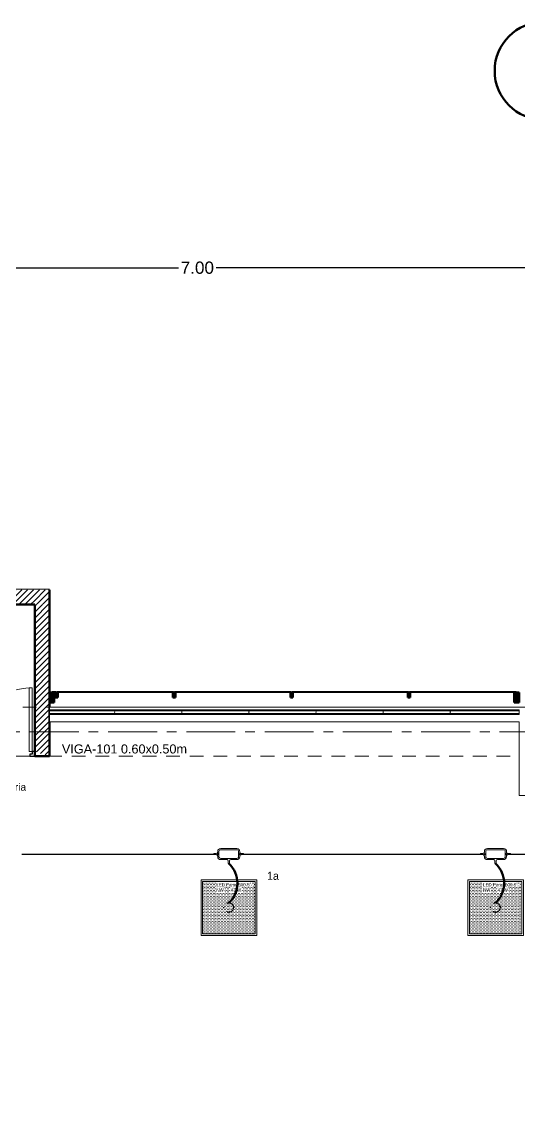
# Model space of a CAD drawing. Header units: inches. Extents: x -38 to 5698, y -33 to 92.
# Drawn here: x 195.99 to 201.07, y 35.72 to 46.9 of the extents above; entities that cross this region are included whole.
import ezdxf
from ezdxf.lldxf.tags import DXFTag

# ---------------------------------------------------------------- set-up
doc = ezdxf.new("R2010")
doc.units = ezdxf.units.IN
doc.header["$MEASUREMENT"] = 0
doc.set_wipeout_variables(frame=1)
doc.header["$PDMODE"] = 1
for name, pattern in [('CONTINUA', [0]), ('DASHED', [0.75, 0.5, -0.25]), ('Hidden Line', [0.195611, 0.141111, -0.0545]), ('HIDDEN2', [0.1875, 0.125, -0.0625]), ('Punto & Raya', [0.65, 0.5, -0.075, 0, -0.075]), ('Rayas', [0.282222, 0.141111, -0.141111]), ('Wipeout_Contour', [1, 0, -1])]:
    doc.linetypes.add(name, pattern=pattern)
for name, color, linetype, lineweight in [('00_IE_Luminarias', 6, 'Continuous', 30), ('ALUMBRADO_CONDUIT', 30, 'CONDUIT1', 30), ('Bancas', 1, 'Continuous', 13), ('CABLEADO EXT.', 3, 'PVCSUBT', 30), ('Luminarias', 5, 'Continuous', 20), ('Simb_Alumbrado', 140, 'CONTINUA', 30)]:
    doc.layers.add(name, color=color, linetype=linetype, lineweight=lineweight)
for name, color, linetype in [('02 _ ARQ _ ALB _ Cotas Ejes', 7, 'Continuous'), ('02 _ ARQ _ ALB _ Ejes Generales', 7, 'Continuous'), ('02 _ ARQ _ ZON _ Espacio.3D', 7, 'Continuous'), ('08 _ STR _ EXT _ 07 Losa Aligerada', 7, 'Continuous'), ('08 _ STR _ EXT _ 09 Vigas', 7, 'Continuous'), ('Acabado - Muros', 7, 'Continuous'), ('Estructura - 04 MURO', 7, 'Continuous'), ('Interior - Escaleras & Barandillas', 7, 'Continuous'), ('Notas - Etiquetas', 251, 'Continuous')]:
    doc.layers.add(name, color=color, linetype=linetype)
doc.styles.add('Estilo_Generado_4', font='swisse.ttf')
doc.styles.add('{18b73a54-fa43-428c-adcb-c1c7bbdf2c84}', font='Simplex.shx')
tags = doc.linetypes.add('CONDUIT1', pattern='A,1,-0.19772,["con",{18b73a54-fa43-428c-adcb-c1c7bbdf2c84},S=0.2,R=0,X=0,Y=-0.065594],-0.593642', length=1.791362).pattern_tags.tags
tags[6] = DXFTag(74, 10)
tags = doc.linetypes.add('PVCSUBT', pattern='A,0.6,-0.3,0.6,-0.075691,["PVC",Standard,S=0.2,R=0,X=0,Y=-0.093724],-0.621005', length=2.196696).pattern_tags.tags
tags[10] = DXFTag(74, 10)
doc.dimstyles.new('Estilo_Generado__7', dxfattribs={"dimtxt": 0.125, "dimasz": 0.095, "dimexe": 0.18, "dimexo": 0.0625, "dimgap": 0, "dimtad": 0, "dimtih": 1, "dimtoh": 1, "dimzin": 0, "dimdsep": 46, "dimtxsty": 'Estilo_Generado_4', "dimblk": 'ARROWHEAD_6', "dimblk1": 'ARROWHEAD_6', "dimblk2": 'ARROWHEAD_6', "dimcen": 0.09, "dimse1": 1, "dimse2": 1, "dimclrd": 144, "dimclre": 144, "dimclrt": 7, "dimadec": 0, "dimazin": 0, "dimtfac": 1, "dimtdec": 4, "dimtmove": 0, "dimatfit": 3, "dimfxl": 1, "dimtolj": 1, "dimtzin": 0, "dimarcsym": 0})
pattern_1 = [(45, (185.000023, 3e-09), (-0.03005204, 0.03005204), [])]

# ---------------------------------------------------------------- blocks, each defined once
blk = doc.blocks.new('ARROWHEAD_6')
at = {"color": 0, "linetype": 'Continuous', "lineweight": 0}
for p, q in [((0, 0), (-1, 0)), ((-0.5, -0.5), (0.5, 0.5))]:
    blk.add_line(p, q, dxfattribs=at)
blk = doc.blocks.new('*D156', base_point=(1608.118, 0))
at = {"layer": '02 _ ARQ _ ALB _ Cotas Ejes', "color": 144, "linetype": 'Continuous', "lineweight": -2, "transparency": 16777216}
for p, q in [((194.415, 44.389), (197.589, 44.389)), ((201.225, 44.389), (197.976, 44.389))]:
    blk.add_line(p, q, dxfattribs=at)
at = {"layer": 'Defpoints', "color": 0, "linetype": 'Continuous', "lineweight": 40, "transparency": 16777216}
for p in [(201.32, 44.389), (194.32, 43.886), (201.32, 43.886)]:
    blk.add_point(p, dxfattribs=at)
at = {"layer": '02 _ ARQ _ ALB _ Cotas Ejes', "color": 144, "linetype": 'Continuous', "lineweight": -2, "transparency": 16777216, "xscale": 0.095, "yscale": 0.095, "zscale": 0.095, "rotation": 180}
blk.add_blockref('ARROWHEAD_6', (194.32, 44.389), dxfattribs=at)
at = {"layer": '02 _ ARQ _ ALB _ Cotas Ejes', "color": 144, "linetype": 'Continuous', "lineweight": -2, "transparency": 16777216, "xscale": 0.095, "yscale": 0.095, "zscale": 0.095}
blk.add_blockref('ARROWHEAD_6', (201.32, 44.389), dxfattribs=at)
at = {"layer": '02 _ ARQ _ ALB _ Cotas Ejes', "color": 7, "linetype": 'Continuous', "lineweight": 13, "transparency": 16777216, "insert": (197.782, 44.389), "char_height": 0.125, "attachment_point": 5, "style": 'Estilo_Generado_4'}
blk.add_mtext('\\A1;7.00', dxfattribs=at)
blk = doc.blocks.new('*U270')
at = {"layer": 'Luminarias', "linetype": 'DASHED', "lineweight": 0, "ltscale": 0.05}
blk.add_lwpolyline([(0, -0.005), (0, 0.005)], dxfattribs=at)
blk = doc.blocks.new('*U271')
at = {"color": 0, "linetype": 'ByBlock', "lineweight": -2, "transparency": 16777216}
for p, rotation in [((-0.05, 0), 90), ((0, -0.05), 180), ((0.05, 0), 269.9999999999999)]:
    blk.add_blockref('*U270', p, dxfattribs=dict(at, rotation=rotation))
blk.add_blockref('*U270', (0, 0.05), dxfattribs=at)
blk = doc.blocks.new('PANEL LED 50W')
at = {"layer": 'Luminarias'}
h = blk.add_hatch(dxfattribs=at)
h.set_pattern_fill('DOTS', color=4, scale=0.009097)
h.set_pattern_definition([(0, (0, -2e-14), (0.0072206, 0.01444116), [0, -0.01444116])])
h.paths.add_polyline_path([(-0.257, -0.257), (0.257, -0.257), (0.257, 0.257), (-0.257, 0.257)])
h.paths.add_polyline_path([(-0.13, 0.097), (0.185, 0.097), (0.185, 0.247), (-0.13, 0.247)], flags=24)
at = {"layer": 'Luminarias', "color": 4, "lineweight": 0}
for points in [[(-0.273, 0.273), (0.273, 0.273), (0.273, -0.273), (-0.273, -0.273)], [(-0.257, -0.257), (0.257, -0.257), (0.257, 0.257), (-0.257, 0.257)]]:
    blk.add_lwpolyline(points, close=True, dxfattribs=at)
at = {"layer": 'Luminarias', "color": 4, "linetype": 'DASHED', "lineweight": 0, "ltscale": 0.01}
blk.add_circle((0, 0), 0.0455, dxfattribs=at)
at = {"color": 4}
blk.add_blockref('*U271', (0, 0), dxfattribs=at)
at = {"layer": 'Luminarias', "color": 4, "insert": (-0.122, 0.239), "char_height": 0.03093, "width": 0.38285, "attachment_point": 1}
blk.add_mtext('{\\Ftxt|c0;LED Panel 600-5 - NW      47 W}', dxfattribs=at)
blk = doc.blocks.new('lumin 47')
at = {"layer": 'ALUMBRADO_CONDUIT', "xscale": 1.041283452965173, "yscale": 1.041283452965173, "zscale": 1.041283452965173}
blk.add_blockref('PANEL LED 50W', (-76.251, 24.243), dxfattribs=at)
blk = doc.blocks.new('oval t')
at = {"layer": 'Simb_Alumbrado', "lineweight": 13}
blk.add_lwpolyline([(0.0141, 0.0102, -0.414214), (0.0041, 0.0202), (0.0041, 0.0416), (-0.0056, 0.0416), (-0.0056, 0.0202, -0.414214), (-0.0156, 0.0102), (-0.0659, 0.0102, 0.414214), (-0.0899, -0.0138), (-0.0899, -0.0183, -0.414214), (-0.1019, -0.0303), (-0.1213, -0.0303), (-0.1213, -0.04), (-0.1016, -0.04, -0.451917), (-0.0897, -0.0535, 0.451917), (-0.0659, -0.0805), (0.0659, -0.0805, 0.414214), (0.0899, -0.0566), (0.0899, -0.0512, -0.398753), (0.1019, -0.0401), (0.1213, -0.0401), (0.1213, -0.0304), (0.1019, -0.0304, -0.368669), (0.0899, -0.0176), (0.0899, -0.0138, 0.414214), (0.0659, 0.0102), (0.0141, 0.0102)], format="xyb", dxfattribs=at)
blk.add_lwpolyline([(-0.0659, 0), (0.0659, 0, -0.414214), (0.0797, -0.0138), (0.0797, -0.0566, -0.414214), (0.0659, -0.0703), (-0.0659, -0.0703, -0.414214), (-0.0797, -0.0566), (-0.0797, -0.0138, -0.414214)], format="xyb", close=True, dxfattribs=at)
for points in [[(-0.0911, -0.0352), (-0.0828, -0.0352)], [(-0.0869, -0.031), (-0.0869, -0.0394)], [(0.0837, -0.0352), (0.0921, -0.0352)], [(0.0879, -0.031), (0.0879, -0.0394)]]:
    blk.add_lwpolyline(points, dxfattribs=at)
for centre in [(-0.0869, -0.0352), (0.0879, -0.0352)]:
    blk.add_circle(centre, 0.00419, dxfattribs=at)

msp = doc.modelspace()

# ---------------------------------------------------------------- hatches: boundary and pattern name
at = {"layer": 'Acabado - Muros', "linetype": 'Continuous', "lineweight": 0}
for points in [[(196.32, 39.95), (196.32, 40.05), (196.27, 40.05), (196.27, 39.95)], [(196.358, 40), (196.358, 40.05), (196.333, 40.05), (196.333, 40)], [(197.558, 40), (197.558, 40.05), (197.533, 40.05), (197.533, 40)], [(198.758, 40), (198.758, 40.05), (198.733, 40.05), (198.733, 40)], [(199.958, 40), (199.958, 40.05), (199.933, 40.05), (199.933, 40)], [(201.02, 39.95), (201.07, 39.95), (201.07, 40.05), (201.02, 40.05)]]:
    msp.add_hatch(color=254, dxfattribs=at).paths.add_polyline_path(points)
at = {"layer": 'Acabado - Muros', "linetype": 'Continuous', "lineweight": 9}
for points in [[(196.34, 40.06), (196.3, 40.06), (196.3, 40.05), (196.34, 40.05)], [(197.54, 40.06), (196.35, 40.06), (196.35, 40.05), (197.54, 40.05)], [(198.74, 40.06), (197.55, 40.06), (197.55, 40.05), (198.74, 40.05)], [(199.94, 40.06), (198.75, 40.06), (198.75, 40.05), (199.94, 40.05)], [(201.04, 40.06), (199.95, 40.06), (199.95, 40.05), (201.04, 40.05)]]:
    msp.add_hatch(color=250, dxfattribs=at).paths.add_polyline_path(points)

# ---------------------------------------------------------------- linework, layer by layer
at = {"layer": '02 _ ARQ _ ALB _ Ejes Generales', "color": 7, "linetype": 'Continuous', "lineweight": 60}
msp.add_circle((201.32, 46.4), 0.5, dxfattribs=at)
at = {"layer": '02 _ ARQ _ ZON _ Espacio.3D', "color": 254, "linetype": 'Continuous', "lineweight": 0, "flags": 128}
for points in [[(196.12, 40.95), (194.22, 40.95), (194.22, 39.9), (194.97, 39.9), (194.97, 39.45), (195.42, 39.45), (195.42, 39.4), (196.12, 39.4), (196.12, 39.9)], [(201.07, 31), (205.02, 31), (205.02, 39), (201.07, 39), (201.07, 39.75), (196.27, 39.75), (196.27, 39.4), (194.57, 39.4), (194.57, 37.7), (194.22, 37.7), (194.22, 33.75), (193.32, 33.75), (193.32, 29.75), (194.07, 29.75), (194.07, 30.7), (194.57, 30.7), (194.57, 30.2), (195.07, 30.2), (195.07, 29.75), (201.07, 29.75)]]:
    msp.add_lwpolyline(points, close=True, dxfattribs=at)
at = {"layer": '08 _ STR _ EXT _ 07 Losa Aligerada', "color": 254, "linetype": 'Rayas', "lineweight": 18, "flags": 128}
msp.add_lwpolyline([(193.22, 11.97, 1.049431), (198.794, 6.3), (209.6, 6.3), (209.6, 6.2), (214.798, 6.2), (214.798, 7.2), (222.07, 7.2), (222.07, 5.664), (223.27, 5.664), (223.27, 4.2), (228.37, 4.2), (228.37, 5.664), (229.57, 5.664), (229.57, 7.2), (236.57, 7.2), (236.57, 15), (236.57, 15.15), (236.57, 15.15), (236.57, 15.8), (236.57, 15.8), (236.57, 20.35), (231.67, 20.35), (231.67, 22.35), (231.67, 22.6), (231.67, 24.5), (231.67, 24.75), (231.67, 26.75), (236.57, 26.75), (236.57, 39.9), (228.67, 39.9), (223.553, 39.9), (223.553, 40.9), (218.932, 40.9), (218.932, 39.9), (208.37, 39.9), (208.37, 41.435), (207.42, 41.435), (207.42, 42.9), (202.22, 42.9), (202.22, 41.435), (201.27, 41.435), (201.27, 39.9), (196.27, 39.9), (196.27, 41.1), (192.87, 41.1), (192.87, 37.7), (194.07, 37.7), (194.07, 33.9), (193.17, 33.9), (193.17, 21.266), (193.22, 21.266)], format="xyb", close=True, dxfattribs=at)
at = {"layer": '08 _ STR _ EXT _ 07 Losa Aligerada', "color": 254, "linetype": 'Continuous', "lineweight": 18, "flags": 128}
msp.add_lwpolyline([(221.559, 39.9), (208.37, 39.9), (208.37, 42.654), (207.42, 42.654), (207.42, 42.9), (202.22, 42.9), (202.22, 42.654), (201.27, 42.654), (201.27, 39.9), (196.12, 39.9), (196.12, 40.95), (193.02, 40.95), (193.02, 37.7), (194.164, 37.7), (194.164, 33.9), (193.17, 33.9), (193.17, 6.3), (212.718, 6.3), (212.718, 6.2), (217.425, 6.2)], dxfattribs=at)
at = {"layer": 'Acabado - Muros', "color": 7, "linetype": 'Continuous', "lineweight": 60}
for p, q in [((196.32, 40.05), (196.27, 40.05)), ((196.27, 40.05), (196.27, 39.95)), ((196.32, 40.05), (196.32, 39.95)), ((196.358, 40.05), (196.333, 40.05)), ((196.333, 40.05), (196.333, 40)), ((196.358, 40.05), (196.358, 40)), ((197.558, 40.05), (197.533, 40.05)), ((197.533, 40.05), (197.533, 40)), ((197.558, 40.05), (197.558, 40)), ((198.758, 40.05), (198.733, 40.05)), ((198.733, 40.05), (198.733, 40)), ((198.758, 40.05), (198.758, 40)), ((199.958, 40.05), (199.933, 40.05)), ((199.933, 40.05), (199.933, 40)), ((199.958, 40.05), (199.958, 40)), ((201.02, 40.05), (201.02, 39.95)), ((201.07, 40.05), (201.02, 40.05)), ((201.07, 40.05), (201.07, 39.95)), ((196.32, 39.95), (196.27, 39.95)), ((196.358, 40), (196.333, 40)), ((197.558, 40), (197.533, 40)), ((198.758, 40), (198.733, 40)), ((199.958, 40), (199.933, 40)), ((201.07, 39.95), (201.02, 39.95))]:
    msp.add_line(p, q, dxfattribs=at)
at = {"layer": 'Acabado - Muros', "color": 7, "linetype": 'Continuous', "lineweight": 13, "flags": 128}
for points in [[(196.34, 40.06), (196.34, 40.05), (196.3, 40.05), (196.3, 40.06)], [(197.54, 40.06), (197.54, 40.05), (196.35, 40.05), (196.35, 40.06)], [(198.74, 40.06), (198.74, 40.05), (197.55, 40.05), (197.55, 40.06)], [(199.94, 40.06), (199.94, 40.05), (198.75, 40.05), (198.75, 40.06)], [(201.04, 40.06), (201.04, 40.05), (199.95, 40.05), (199.95, 40.06)]]:
    msp.add_lwpolyline(points, close=True, dxfattribs=at)
at = {"layer": 'ALUMBRADO_CONDUIT', "color": 30, "lineweight": 30, "ltscale": 0.4, "true_color": 0xf26722}
for p, q in [((195.989, 38.401), (197.951, 38.401)), ((198.255, 38.401), (200.676, 38.401)), ((200.98, 38.401), (201.63, 38.401))]:
    msp.add_line(p, q, dxfattribs=at)
at = {"layer": 'CABLEADO EXT.', "color": 3, "lineweight": 80}
for centre in [(197.917, 38.103), (200.642, 38.103)]:
    msp.add_arc(centre, 0.275, 312.972, 47.028, dxfattribs=at)
at = {"layer": 'Estructura - 04 MURO', "color": 7, "linetype": 'Continuous', "lineweight": 80, "flags": 128}
msp.add_lwpolyline([(192.87, 41.1), (196.27, 41.1)], dxfattribs=at)

# ---------------------------------------------------------------- block references
for p in [(274.355, 13.612), (277.08, 13.612)]:
    msp.add_blockref('lumin 47', p)
at = {"layer": 'Bancas', "color": 252, "true_color": 0x939598, "xscale": 1.253906979044094, "yscale": 1.253906979044094, "zscale": 1.253906979044094, "rotation": 180}
for p in [(198.103, 38.357), (200.828, 38.357)]:
    msp.add_blockref('oval t', p, dxfattribs=at)

# ---------------------------------------------------------------- texts
at = {"layer": '00_IE_Luminarias', "color": 6, "linetype": 'HIDDEN2'}
msp.add_text('1a', height=0.0817, dxfattribs=at).set_placement((198.494, 38.138))
at = {"layer": 'Notas - Etiquetas', "color": 8, "linetype": 'Continuous', "lineweight": 13, "insert": (196.398, 39.427), "char_height": 0.0925, "attachment_point": 7, "style": 'Estilo_Generado_4'}
msp.add_mtext('\\A1;{\\pql;\\fSwis721 Ex BT|b0|i0|c0|p34;VIGA-101\\fSwis721 Ex BT|b0|i0|c0|p34; \\fSwis721 Ex BT|b0|i0|c0|p34;0.60\\fSwis721 Ex BT|b0|i0|c0|p34;x\\fSwis721 Ex BT|b0|i0|c0|p34;0.50\\fSwis721 Ex BT|b0|i0|c0|p34;m}', dxfattribs=at)
at = {"layer": 'Notas - Etiquetas', "color": 8, "linetype": 'Continuous', "lineweight": 35, "insert": (195.171, 39.085), "char_height": 0.075, "attachment_point": 4, "style": 'Estilo_Generado_4'}
msp.add_mtext('\\A1;{\\pql;\\fSwis721 Ex BT|b0|i0|c0|p34;Columna Sanitaria}', dxfattribs=at)

# ---------------------------------------------------------------- dimensions: what is measured, and where the dimension line sits
at = {"layer": '02 _ ARQ _ ALB _ Cotas Ejes', "color": 144, "linetype": 'Continuous', "lineweight": 13}
dim = msp.add_linear_dim(base=(201.32, 44.389), p1=(194.32, 43.886), p2=(201.32, 43.886), dimstyle='Estilo_Generado__7', dxfattribs=at)
dim.commit()
dim.dimension.update_dxf_attribs({"geometry": '*D156', "text_midpoint": (197.782, 44.389), "dimtype": 160})

# ---------------------------------------------------------------- next in the draw order: wipeouts: each hides what was drawn before it
at = {"color": 254, "linetype": 'Wipeout_Contour', "lineweight": 0, "ltscale": 4859.058896}
msp.add_wipeout([(196.12, 40.95), (196.27, 40.95), (196.27, 41.1)], dxfattribs=at).dxf.layer = 'Estructura - 04 MURO'
at = {"color": 254, "linetype": 'Wipeout_Contour', "lineweight": 0, "ltscale": 4859.791222}
msp.add_wipeout([(196.12, 39.4), (196.27, 39.4), (196.12, 39.45)], dxfattribs=at).dxf.layer = 'Estructura - 04 MURO'

# ---------------------------------------------------------------- next in the draw order: hatches: boundary and pattern name
at = {"layer": 'Estructura - 04 MURO', "linetype": 'Continuous', "lineweight": 5}
h = msp.add_hatch(dxfattribs=at)
h.set_pattern_fill('LADRILLO_COMÚN_0002', color=252, style=0, pattern_type=2)
h.set_pattern_definition(pattern_1)
h.paths.add_polyline_path([(196.12, 40.95), (196.27, 40.95), (196.27, 41.1)])
h = msp.add_hatch(dxfattribs=at)
h.set_pattern_fill('LADRILLO_COMÚN_0002', color=252, style=0, pattern_type=2)
h.set_pattern_definition(pattern_1)
h.paths.add_polyline_path([(196.12, 39.4), (196.27, 39.4), (196.12, 39.45)])

# ---------------------------------------------------------------- next in the draw order: wipeouts: each hides what was drawn before it
at = {"color": 254, "linetype": 'Wipeout_Contour', "lineweight": 0, "ltscale": 4859.937749}
msp.add_wipeout([(196.12, 40.95), (196.27, 41.1), (196.12, 41.1)], dxfattribs=at).dxf.layer = 'Estructura - 04 MURO'
at = {"color": 254, "linetype": 'Wipeout_Contour', "lineweight": 0, "ltscale": 4859.791222}
msp.add_wipeout([(196.12, 39.4), (196.27, 39.4), (196.12, 39.45)], dxfattribs=at).dxf.layer = 'Estructura - 04 MURO'

# ---------------------------------------------------------------- next in the draw order: hatches: boundary and pattern name
at = {"layer": 'Estructura - 04 MURO', "linetype": 'Continuous', "lineweight": 5}
h = msp.add_hatch(dxfattribs=at)
h.set_pattern_fill('LADRILLO_COMÚN_0002', color=252, style=0, pattern_type=2)
h.set_pattern_definition(pattern_1)
h.paths.add_polyline_path([(196.12, 40.95), (196.27, 41.1), (196.12, 41.1)])

# ---------------------------------------------------------------- next in the draw order: wipeouts: each hides what was drawn before it
at = {"color": 254, "linetype": 'Wipeout_Contour', "lineweight": 0, "ltscale": 4858.967031}
msp.add_wipeout([(196.12, 39.45), (196.27, 39.4), (196.27, 39.45)], dxfattribs=at).dxf.layer = 'Estructura - 04 MURO'

# ---------------------------------------------------------------- next in the draw order: hatches: boundary and pattern name
at = {"layer": 'Estructura - 04 MURO', "linetype": 'Continuous', "lineweight": 5}
h = msp.add_hatch(dxfattribs=at)
h.set_pattern_fill('LADRILLO_COMÚN_0002', color=252, style=0, pattern_type=2)
h.set_pattern_definition(pattern_1)
h.paths.add_polyline_path([(196.12, 39.45), (196.27, 39.4), (196.27, 39.45)])

# ---------------------------------------------------------------- next in the draw order: wipeouts: each hides what was drawn before it
at = {"color": 254, "linetype": 'Wipeout_Contour', "lineweight": 0, "ltscale": 6472.833093}
msp.add_wipeout([(193.02, 40.95), (196.12, 40.95), (196.12, 41.1), (193.02, 41.1)], dxfattribs=at).dxf.layer = 'Estructura - 04 MURO'

# ---------------------------------------------------------------- next in the draw order: hatches: boundary and pattern name
at = {"layer": 'Estructura - 04 MURO', "linetype": 'Continuous', "lineweight": 5}
h = msp.add_hatch(dxfattribs=at)
h.set_pattern_fill('LADRILLO_COMÚN_0002', color=252, style=0, pattern_type=2)
h.set_pattern_definition(pattern_1)
h.paths.add_polyline_path([(193.02, 40.95), (196.12, 40.95), (196.12, 41.1), (193.02, 41.1)])

# ---------------------------------------------------------------- next in the draw order: linework, layer by layer
at = {"layer": 'Estructura - 04 MURO', "color": 7, "linetype": 'Continuous', "lineweight": 80, "flags": 128}
msp.add_lwpolyline([(194.22, 40.95), (196.12, 40.95)], dxfattribs=at)

# ---------------------------------------------------------------- next in the draw order: wipeouts: each hides what was drawn before it
at = {"color": 254, "linetype": 'Wipeout_Contour', "lineweight": 0, "ltscale": 6479.249048}
msp.add_wipeout([(196.12, 40.95), (196.12, 39.45), (196.27, 39.45), (196.27, 40.95)], dxfattribs=at).dxf.layer = 'Estructura - 04 MURO'

# ---------------------------------------------------------------- next in the draw order: hatches: boundary and pattern name
at = {"layer": 'Estructura - 04 MURO', "linetype": 'Continuous', "lineweight": 5}
h = msp.add_hatch(dxfattribs=at)
h.set_pattern_fill('LADRILLO_COMÚN_0002', color=252, style=0, pattern_type=2)
h.set_pattern_definition(pattern_1)
h.paths.add_polyline_path([(196.12, 40.95), (196.12, 39.45), (196.27, 39.45), (196.27, 40.95)])

# ---------------------------------------------------------------- next in the draw order: linework, layer by layer
at = {"layer": '02 _ ARQ _ ALB _ Ejes Generales', "color": 251, "linetype": 'Punto & Raya', "lineweight": 13}
msp.add_line((240.57, 39.65), (189.845, 39.65), dxfattribs=at)
at = {"layer": '08 _ STR _ EXT _ 09 Vigas', "color": 251, "linetype": 'Hidden Line', "lineweight": 13}
msp.add_line((194.57, 39.4), (201.07, 39.4), dxfattribs=at)
at = {"layer": 'Estructura - 04 MURO', "color": 7, "linetype": 'Continuous', "lineweight": 80}
msp.add_line((196.12, 39.4), (196.12, 40.95), dxfattribs=at)
at = {"layer": 'Estructura - 04 MURO', "color": 165, "linetype": 'Continuous', "lineweight": 15}
for p, q in [((196.065, 39.45), (196.065, 40.1)), ((196.065, 40.1), (196.095, 40.1)), ((196.095, 40.1), (196.095, 39.45)), ((196.095, 39.45), (196.065, 39.45))]:
    msp.add_line(p, q, dxfattribs=at)
at = {"layer": 'Estructura - 04 MURO', "color": 165, "linetype": 'Continuous', "lineweight": 25}
for p, q in [((196.12, 39.45), (196.095, 39.45)), ((196.095, 39.45), (196.095, 39.42)), ((196.12, 39.4), (196.12, 39.45)), ((196.095, 39.42), (196.07, 39.42)), ((196.07, 39.42), (196.07, 39.4)), ((196.07, 39.4), (196.12, 39.4))]:
    msp.add_line(p, q, dxfattribs=at)
at = {"layer": 'Estructura - 04 MURO', "color": 7, "linetype": 'Continuous', "lineweight": 80, "flags": 128}
for points in [[(196.27, 39.4), (196.27, 41.1)], [(196.12, 39.4), (196.27, 39.4)]]:
    msp.add_lwpolyline(points, dxfattribs=at)
at = {"layer": 'Estructura - 04 MURO', "color": 175, "linetype": 'Continuous', "lineweight": 15}
msp.add_arc((196.095, 39.45), 0.65, 90, 180, dxfattribs=at)

# ---------------------------------------------------------------- next in the draw order: wipeouts: each hides what was drawn before it
at = {"color": 254, "linetype": 'Wipeout_Contour', "lineweight": 0, "ltscale": 6489.107918}
msp.add_wipeout([(201.07, 39.9), (196.27, 39.9), (196.27, 39.75), (201.07, 39.75)], dxfattribs=at).dxf.layer = 'Estructura - 04 MURO'

# ---------------------------------------------------------------- next in the draw order: linework, layer by layer
at = {"layer": '08 _ STR _ EXT _ 09 Vigas', "color": 251, "linetype": 'Hidden Line', "lineweight": 13}
msp.add_line((194.07, 39.9), (236.57, 39.9), dxfattribs=at)
at = {"layer": 'Estructura - 04 MURO', "color": 7, "linetype": 'Continuous', "lineweight": 13, "flags": 128}
for points in [[(201.07, 39.9), (196.27, 39.9)], [(196.27, 39.75), (196.27, 39.9)], [(196.27, 39.75), (201.07, 39.75)]]:
    msp.add_lwpolyline(points, dxfattribs=at)
at = {"layer": 'Interior - Escaleras & Barandillas', "color": 161, "linetype": 'Continuous', "lineweight": 13, "flags": 128}
msp.add_lwpolyline([(196.27, 39.875), (196.27, 39.825), (201.07, 39.825), (201.07, 39.875)], close=True, dxfattribs=at)
for points in [[(201.07, 39.863), (196.27, 39.863)], [(196.27, 39.838), (201.07, 39.838)]]:
    msp.add_lwpolyline(points, dxfattribs=at)
for points in [[(196.956, 39.869, 1), (196.956, 39.831)], [(197.641, 39.869, 1), (197.641, 39.831)], [(198.327, 39.869, 1), (198.327, 39.831)], [(199.013, 39.869, 1), (199.013, 39.831)], [(199.699, 39.869, 1), (199.699, 39.831)], [(200.384, 39.869, 1), (200.384, 39.831)]]:
    msp.add_lwpolyline(points, format="xyb", dxfattribs=at)

doc.saveas('drawing.dxf')
